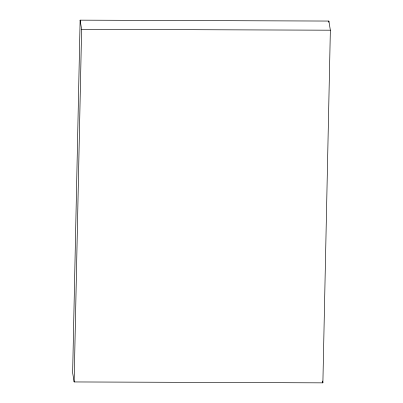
<?xml version="1.0" encoding="UTF-8"?>
<svg xmlns="http://www.w3.org/2000/svg" width="403" height="403" viewBox="0 0 403 403"><rect width="100%" height="100%" fill="white"/><g stroke="black" fill="none" stroke-linecap="round" stroke-linejoin="round"><path stroke-width="0.6" d="M80.121 20.15L72.641 372.8L74.137 381.943L322.879 382.85L330.359 30.2L328.863 21.057L80.121 20.15L81.618 29.293L74.137 381.943M328.838 22.316L328.863 21.057M81.618 29.293L330.359 30.2M322.581 381.021L322.879 382.85"/></g></svg>
